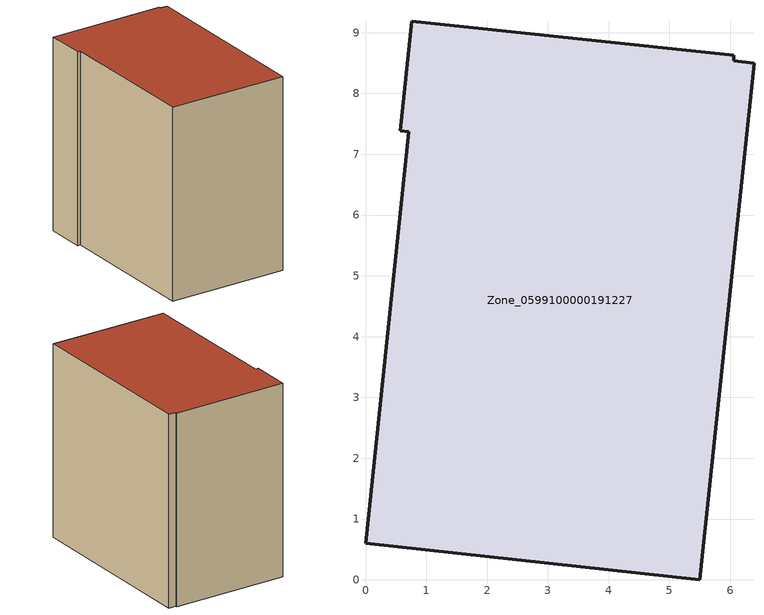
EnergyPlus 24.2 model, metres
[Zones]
Zone_0599100000191227
 floor ground (C_G): 0.71,7.37 0.57,7.39 0.76,9.19 6.05,8.63 6.06,8.54 6.39,8.5 5.5,0 0,0.6 z0
 wall outside (C_F): 0.57,7.39 0.71,7.37 0,0.6 5.5,0 6.39,8.5 6.06,8.54 6.05,8.63 0.76,9.19 0.57,7.39 z0:8.84
 roof outside (C_R): 6.39,8.5 6.06,8.54 6.05,8.63 0.76,9.19 0.57,7.39 0.71,7.37 0,0.6 5.5,0 z8.84
[BUILDING]
Pand.0599100000191227: North Axis=0; Terrain=City; Loads Convergence Tolerance Value=0.04; Temperature Convergence Tolerance Value=0.4; Solar Distribution=FullExterior; Maximum Number of Warmup Days=25; Minimum Number of Warmup Days=1
[Site:Location]
Rotterdam.The.Hague.AP_ZH_NLD Design_Conditions: Latitude=51.96; Longitude=4.45; Time Zone=1; Elevation=-4.5
[SITE:GROUNDTEMPERATURE:BUILDINGSURFACE]
18, 18, 18, 18, 18, 18, 18, 18, 18, 18, 18, 18
[MATERIAL] Thermal Absorptance=0.9; Solar Absorptance=0.7; Visible Absorptance=0.7
Name | Roughness | Thickness | Conductivity | Density | Specific Heat
G.TI.1975-1991 | MediumSmooth | 0.15 | 0.288461 | 540 | 1210
F.TI.1975-1991 | Rough | 0.3 | 0.230769 | 1920 | 840
R.TI.1975-1991 | MediumRough | 0.2 | 0.153846 | 1500 | 1000
[CONSTRUCTION]
C_G: G.TI.1975-1991
C_F: F.TI.1975-1991
C_R: R.TI.1975-1991
[ZONE]
Zone_0599100000191227: Type=1; Multiplier=1; Ceiling Height=Autocalculate; Volume=Autocalculate; Floor Area=autocalculate; Part of Total Floor Area=Yes
[ZONEINFILTRATION:DESIGNFLOWRATE]
Infil_Zone_0599100000191227: Zone or ZoneList or Space or SpaceList=Zone_0599100000191227; Schedule=AlwaysOn; Design Flow Rate Calculation Method=Flow/Area; Flow Rate per Floor Area=0.003; Constant Term Coefficient=1; Temperature Term Coefficient=0; Velocity Term Coefficient=0; Velocity Squared Term Coefficient=0
[HVACTEMPLATE:ZONE:IDEALLOADSAIRSYSTEM]
Zone_0599100000191227: Maximum Heating Supply Air Temperature=50; Minimum Cooling Supply Air Temperature=13; Maximum Heating Supply Air Humidity Ratio=0.0156; Minimum Cooling Supply Air Humidity Ratio=0.0077; Heating Limit=NoLimit; Cooling Limit=NoLimit; Dehumidification Control Type=ConstantSensibleHeatRatio; Cooling Sensible Heat Ratio=0.7; Dehumidification Setpoint=60; Humidification Control Type=None; Humidification Setpoint=30; Outdoor Air Method=None; Outdoor Air Flow Rate per Person=0.00944; Outdoor Air Flow Rate per Zone Floor Area=0; Outdoor Air Flow Rate per Zone=0; Demand Controlled Ventilation Type=None; Outdoor Air Economizer Type=NoEconomizer; Heat Recovery Type=None; Sensible Heat Recovery Effectiveness=0.7; Latent Heat Recovery Effectiveness=0.65
[ZONECONTROL:THERMOSTAT]
ThermostatControl_Zone_0599100000191227: Zone or ZoneList=Zone_0599100000191227; Control Type Schedule=DualSetpointControlType; Control 1=Thermostat_Zone_0599100000191227; Temperature Difference Between Cutout And Setpoint=0
[THERMOSTATSETPOINT:DUALSETPOINT]
Thermostat_Zone_0599100000191227: Heating Setpoint Temperature Schedule=HeatingSetpoint_Zone_0599100000191227; Cooling Setpoint Temperature Schedule=CoolingSetpoint_Zone_0599100000191227
[SCHEDULE:COMPACT]
HeatingSetpoint_Zone_0599100000191227: Through: 12/31, For: AllDays, Until: 24:00, 21
CoolingSetpoint_Zone_0599100000191227: Through: 12/31, For: AllDays, Until: 24:00, 24
DualSetpointControlType: Through: 12/31, For: AllDays, Until: 24:00, 4
AlwaysOn: Through: 12/31, For: AllDays, Until: 24:00, 1
